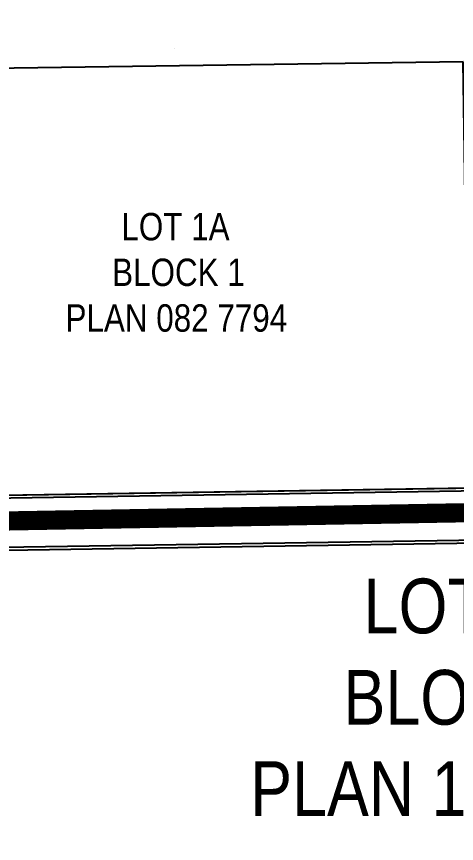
# Model space of a CAD drawing. Extents: x 72365 to 80261, y 6000112 to 6008999.
# Drawn here: x 72996.2 to 73156.7, y 6001746.9 to 6002048.8 of the extents above; entities that cross this region are included whole.
import ezdxf

# ---------------------------------------------------------------- set-up
doc = ezdxf.new("R2010")
doc.units = 0
doc.header["$LTSCALE"] = 5
doc.linetypes.add('DASHDOT', pattern=[25.4, 12.7, -6.35, 0, -6.35])
for name, color, linetype in [('AS-POWER', 104, 'foc-POWER'), ('AS-ROADS', 254, 'Continuous'), ('C-SYMBOL', 7, 'Continuous'), ('L-SEC', 7, 'Continuous'), ('L-TITLEDB', 4, 'Continuous'), ('L-TITLEDB-T', 4, 'Continuous')]:
    doc.layers.add(name, color=color, linetype=linetype)
doc.layers.add('AS-RECON EXISTING', color=151, linetype='DASHDOT', lineweight=40)
doc.styles.add('100L', font='ARIALN.TTF', dxfattribs={"height": 2})
doc.styles.add('175L', font='ARIALN.TTF', dxfattribs={"height": 20})
doc.styles.add('foc-LtypeFont', font='ARIALN.TTF', dxfattribs={"height": 7.35})
doc.linetypes.add('foc-POWER', pattern='A,6,-1,["P",foc-LtypeFont,S=0.2,R=0,X=-0.625,Y=-0.75],-1.24,4', length=12.24)

msp = doc.modelspace()

# ---------------------------------------------------------------- linework, layer by layer
at = {"layer": 'AS-POWER', "flags": 128}
for points in [[(72430.626, 6001864.35), (73236.593, 6001876.894), (73361.383, 6001879.676)], [(72430.884, 6001846.348), (72530.673, 6001848.059), (73236.849, 6001858.897), (73318.651, 6001860.165), (73387.746, 6001860.879)]]:
    msp.add_lwpolyline(points, dxfattribs=at)
at = {"layer": 'AS-RECON EXISTING', "flags": 128}
msp.add_lwpolyline([(73049.196, 6002132.145), (73051.95, 6002076.089), (73052.146, 6002072.094), (73054.84, 6002017.297)], dxfattribs=at)
at = {"layer": 'AS-ROADS', "const_width": 7, "flags": 128}
msp.add_lwpolyline([(78361.593, 6001949.679), (77440.507, 6001937.551), (76616.357, 6001927.393), (75726.399, 6001909.333), (74682.957, 6001890.643), (73345.368, 6001870.983), (72430.766, 6001854.565)], dxfattribs=at)
at = {"layer": 'L-SEC', "flags": 128}
for points in [[(72530.518, 6001866.862), (73336.362, 6001879.46)], [(72530.805, 6001846.761), (73336.671, 6001859.359)]]:
    msp.add_lwpolyline(points, dxfattribs=at)
at = {"layer": 'L-TITLEDB', "flags": 128}
msp.add_lwpolyline([(73159.157, 6002032.266), (72926.279, 6002028.943), (72928.503, 6001873.048), (73161.427, 6001876.734)], close=True, dxfattribs=at)

# ---------------------------------------------------------------- next in the draw order: texts
at = {"layer": 'C-SYMBOL', "color": 3, "insert": (73069.797, 6001843.628), "char_height": 20, "attachment_point": 1, "style": '175L', "bg_fill": 2}
msp.add_mtext_dynamic_manual_height_columns('\\pi53.032;LOT 2B\\P\\pi45.672;BLOCK 1\\P\\pi11.634;PLAN 102 0127', width=182.19019, gutter_width=55, heights=[0], dxfattribs=at)
at = {"layer": 'L-TITLEDB-T', "insert": (73013.516, 6001977.074), "char_height": 10, "attachment_point": 1, "style": '100L', "bg_fill": 3, "box_fill_scale": 1.1, "bg_fill_color": 256, "bg_fill_transparency": 0}
msp.add_mtext_dynamic_manual_height_columns('\\pi20.909;LOT 1A\\P\\pi17.543;BLOCK 1\\P\\pi0.53369;PLAN 082 7794', width=80.50803, gutter_width=55, heights=[0], dxfattribs=at)

doc.saveas('drawing.dxf')
